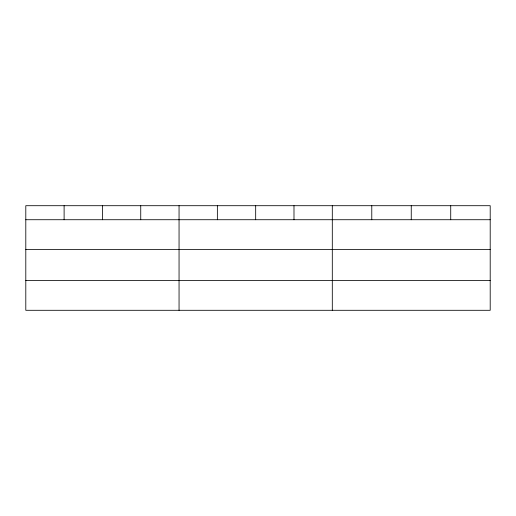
<?xml version="1.0" encoding="UTF-8"?>
<svg xmlns="http://www.w3.org/2000/svg" width="516" height="516" viewBox="0 0 516 516"><rect width="100%" height="100%" fill="white"/><g stroke="black" fill="none" stroke-linecap="round" stroke-linejoin="round"><path stroke-width="0.77" d="M490.2 249.615L490.2 205.703L25.8 205.703L25.8 310.297L490.2 310.297L490.2 249.615L25.8 249.615M25.8 219.726L490.2 219.726M25.8 280.414L490.2 280.414M450.726 205.703L450.726 219.726M411.252 205.703L411.252 219.726M371.778 205.703L371.778 219.726M332.304 205.703L332.304 310.297M293.991 205.703L293.991 219.726M255.678 205.703L255.678 219.726M217.365 205.703L217.365 219.726M179.052 205.703L179.052 310.297M140.739 205.703L140.739 219.726M102.426 205.703L102.426 219.726M64.113 205.703L64.113 219.726"/></g></svg>
